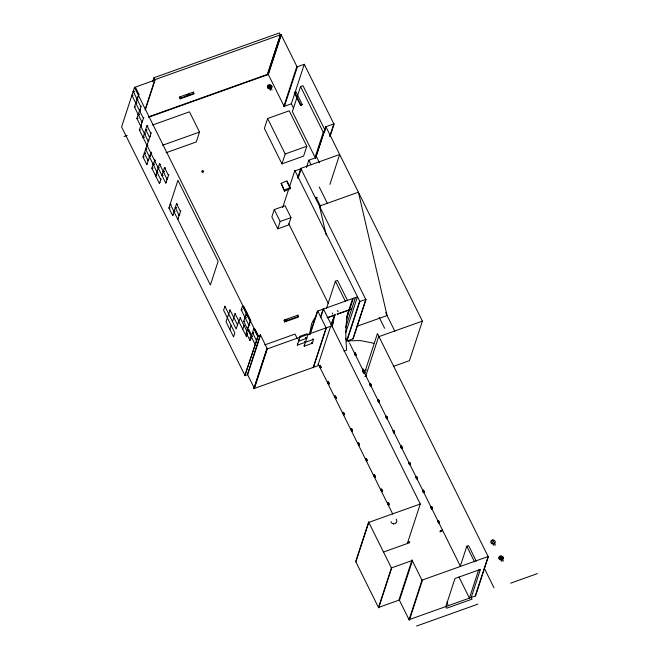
<?xml version="1.0" encoding="UTF-8"?>
<svg xmlns="http://www.w3.org/2000/svg" width="659" height="659" viewBox="0 0 659 659"><rect width="100%" height="100%" fill="white"/><g stroke="black" fill="none" stroke-linecap="round" stroke-linejoin="round"><path stroke-width="0.99" d="M386.388 416.743L386.158 417.748L386.158 416.34L387.327 418.679L387.327 417.328L386.668 416.191L386.396 416.694L386.948 416.562M305.891 337.392L306.756 338.289L298.651 341.181L298.7 340.431M304.178 346.189L308.05 334.335L306.764 333.891L300.01 336.304L297.357 345.135L313.577 339.344L312.284 343.29L304.178 346.189L304.4 344.904M305.521 341.486L305.471 342.235L304.598 341.346M321.024 367.351C319.804 367.541 319.409 363.389 320.842 366.453C321.707 368.958 319.302 366.832 320.068 365.333M327.572 382.352L327.795 383.25L328.256 383.085C329.426 386.298 329.409 380.589 327.712 381.915L327.581 382.319L328.594 382.055M329.146 383.727L328.693 383.892L327.737 381.866M344.377 414.297L343.487 412.32L342.779 413.094L343.009 413.893L343.463 413.728C343.323 415.335 345.135 414.429 343.899 414.536L343.611 414.948L343.817 414.437M355.044 355.069C357.582 356.453 354.344 350.547 355.152 354.196C353.059 349.797 357.672 358.183 354.69 354.361M352.499 430.673L351.618 428.688L350.909 429.47L351.132 430.261L351.593 430.096C351.445 431.703 353.257 430.805 352.021 430.904L351.733 431.324L351.939 430.805M359.435 445.36C359.657 445.797 356.832 440.756 358.661 444.347C360.695 447.7 358.051 440.212 358.661 444.347M367.228 460.353L366.297 458.376L365.638 459.101L365.86 459.949L366.322 459.784C366.182 461.391 367.994 460.484 366.758 460.592L366.47 461.003L366.676 460.493M377.813 400.491C380.317 406.817 377.714 396.356 378.027 401.38M375.358 476.729L374.427 474.744L373.768 475.469L373.991 476.317L374.452 476.152C374.304 477.759 376.116 476.861 374.88 476.959L374.592 477.38L374.798 476.861M387.574 503.237L387.789 504.127L388.25 503.962C389.428 507.183 389.403 501.45 387.706 502.792L387.574 503.196L388.225 502.553M409.791 464.817C411.331 463.59 409.157 460.913 408.959 463.689C408.531 459.768 411.134 467.28 409.017 463.804M416.504 476.49L416.546 477.89L415.977 477.8L416.084 476.638L416.85 479.093L417.32 478.904L416.817 476.754L416.002 476.721M431.719 509.003C433.227 507.043 431.126 505.577 430.813 507.661C430.797 504.176 432.897 511.573 430.945 507.99M439.38 522.645C438.268 519.967 436.777 520.486 439.248 523.081L439.38 522.645L438.919 522.842M309.425 334.698L311.559 324.055A30.742 27.291 18.1 0 1 314.854 318.108L315.834 316.88M332.202 327.169L334.648 315.109L331.131 324.739M335.678 398.036C336.831 399.659 333.52 393.571 335.324 397.328C337.367 400.705 334.698 393.151 335.324 397.328M343.38 412.394L343.463 413.728M343.907 414.503L342.919 412.559M352.038 430.871L351.049 428.935M362.607 369.806C365.292 375.638 361.634 366.783 363.611 369.542C365.539 373.496 361.849 369.394 363.611 369.542M371.248 385.457C370.786 386.899 369.641 381.404 369.781 384.724C370.811 388.497 372.137 382.549 369.806 383.653M366.297 458.376L366.322 459.784M366.766 460.559L365.786 458.59M374.889 476.927L373.917 474.958M386.158 417.748L386.817 418.844L387.508 418.234M381.874 491.112L381.726 491.655L381.899 490.642L381.034 489.159L380.976 490.378L381.52 490.403C383.587 493.731 380.836 486.317 381.52 490.403M393.011 431.068C395.145 436.67 393.324 428.869 393.481 430.871C393.917 429.413 395.392 433.177 394 433.012M400.672 446.505C402.962 452.89 400.903 442.378 400.886 447.436M422.6 490.683C424.874 497.059 422.856 486.581 422.814 491.614M423.589 492.627C425.03 492.734 423.391 488.953 423.07 490.485M297.357 345.135L297.621 343.652M298.651 341.181L298.914 339.698M319.582 365.547L319.64 366.816L320.126 366.709M356.049 354.847L355.596 355.069M364.172 371.215L363.719 371.445M351.502 428.77L351.593 430.096M358.447 443.416L357.994 443.548M378.274 400.285C378.991 398.786 380.243 403.621 378.381 402.089M386.396 416.661L385.952 416.793M387.047 418.391L386.536 418.514M374.427 474.744L374.452 476.152M393.481 430.871L393.687 431.834L393.225 431.999M394.576 432.477L393.58 432.708M401.661 448.449C403.069 448.598 401.553 444.874 401.142 446.308M387.714 502.768L388.25 503.962M410.368 464.282L409.363 464.513M416.982 478.698L417.435 478.533M424.174 492.092L423.169 492.322M432.296 508.468L431.291 508.699M438.26 521.137L437.807 521.269M142.459 121.462L141.924 122.022L134.387 106.84L138.917 94.295L135.779 87.968L134.494 87.392L121.577 126.915L245.016 375.622L258.237 335.53L255.099 329.203L253.806 328.635L249.934 340.489L246.169 332.894L250.7 320.348L247.562 314.022L246.277 313.445L243.69 321.353L254.992 344.13L255.865 342.779M138.11 96.758L138.917 94.295M148.703 140.598L148.168 141.158L136.858 118.381L141.273 105.967M152.674 81.609L153.934 77.746L279.35 32.95L280.297 34.861L267.381 74.385L148.72 116.775M145.12 109.542L154.89 79.657L153.934 77.746M145.301 109.921L155.071 80.036L134.494 87.392L257.933 336.098M166.422 181.966L165.714 183.062L139.337 129.922L143.753 117.508M144.329 137.451L143.102 137.517L146.982 125.663L148.028 126.124M147.476 163.465L146.768 164.561L142.995 156.966L151.282 132.69M146.768 164.561L151.175 152.138M160.071 182.279L159.363 183.375L151.825 168.193L154.947 159.733M179.775 96.931L180.187 98.85L193.705 94.023L193.919 93.364L193.293 92.103L179.775 96.931L180.187 98.85M156.817 175.722L155.59 175.788L159.47 163.926L160.516 164.396M159.363 183.375L161.191 178.869M163.168 175.409L161.941 175.475L164.528 167.567L165.574 168.037M193.079 92.762L193.293 92.103M165.714 183.062L168.836 174.602M173.375 214.488L172.658 215.584L168.893 207.989L177.938 180.319L218.129 261.293L210.378 285.009L170.187 204.035L171.233 204.504M152.575 125.004L189.479 111.824L199.52 132.064L196.291 141.949L166.019 152.764M172.658 215.584L176.538 203.722L177.584 204.191M180.838 210.756L177.716 219.216L178.432 218.121M267.562 74.764L280.487 35.24L281.245 34.968L268.328 74.492L148.605 117.261M267.603 118.529L264.374 128.414L281.953 163.844L303.585 156.117L306.814 146.232L289.227 110.811L267.603 118.529L285.182 153.959L281.953 163.844M294.318 92.878L295.883 91.741L302.16 104.394L301.946 105.053L300.595 105.531L294.318 92.878L295.883 91.741M230.073 309.944L226.037 321.732L233.574 336.914L234.859 332.96L223.558 310.183L225.016 306.303M291.352 103.809L304.269 64.285L296.69 66.996L283.774 106.519L291.352 103.809L293.626 108.397M296.764 98.117L292.357 111.593L315.06 157.344L323.248 132.311L300.537 86.56L302.967 85.695L325.216 130.531M297.39 96.189L300.537 86.56M300.595 105.531L300.809 104.872L294.532 92.219M229.991 329.311L231.177 325.282M232.578 321.403L235.131 313.585M249.934 340.489L251.886 335.843L248.748 329.516L247.454 328.948L249.407 324.302L248.748 324.994L241.21 309.812L242.504 305.858L243.797 306.435L246.936 312.761L245.856 316.056M274.259 209.587L271.846 216.968L277.752 228.854L288.568 224.991L290.973 217.618L285.075 205.723L274.259 209.587L280.166 221.482L277.752 228.854M224.851 306.237L236.153 329.006L238.822 321.015L234.966 313.511M246.482 336.601L238.838 321.584L240.296 317.704M242.8 329.162L244.061 325.299M282.662 207.626L288.963 188.35M289.49 186.901L294.845 170.508L359.863 301.501L346.939 341.024L345.58 338.281M250.7 320.348L248.748 324.994M297.604 178.037L300.759 168.399L339.673 154.494L329.912 184.38M246.375 336.765L247.413 333.602M248.204 331.164L248.748 329.516M298.165 178.251L301.311 168.613L294.639 170.994M306.419 167.485L308.791 160.203L316.798 157.344L319.475 162.74M315.389 158.333L325.793 126.52L422.37 321.114L409.453 360.638L393.275 366.412M315.488 158.522L325.884 126.709L334.228 123.727L330.126 136.256M329.747 136.397L333.841 123.867L304.269 64.285M254.003 388.555L266.92 349.023M284.111 320.678L284.326 320.019L297.843 315.183L298.469 316.452L298.255 317.111L284.737 321.938L284.111 320.678L287.003 319.64M284.737 321.938L284.326 320.019M297.629 315.842L297.843 315.183M299.466 337.952L300.01 336.304M309.821 334.302L317.383 311.163L353.331 298.321L346.395 319.533M310.183 334.171L317.745 311.032L326.279 328.231L313.363 367.755M320.463 317.308L323.297 308.634L420.269 504.003L407.344 543.527M320.636 317.663L323.47 308.972M326.543 308.297L335.398 281.204L337.54 280.437L347.606 300.718M313.19 367.409L326.106 327.885M331.172 325.752L334.648 315.101M320.9 367.722L320.422 367.936L320.538 367.533M346.659 316.888L352.639 298.568L357.442 296.855L345.786 332.523M345.703 327.441L355.473 297.555M328.215 381.685L328.256 383.085M329.03 384.098L328.544 384.312L328.693 383.892M352.853 338.915L365.77 299.392L300.759 168.399M365.671 376.273L378.587 336.749L422.37 321.114M370.325 383.414L369.888 384.98M355.876 561.913L368.793 522.389L420.269 504.003M389.148 504.605C387.113 506.013 389.84 504.341 388.102 503.048M460.155 566.583L466.803 546.27L468.582 545.627L476.3 561.188M480.395 569.417L471.218 597.482L472.05 599.155L446.629 608.232L445.805 606.56L454.974 578.503L480.395 569.417L478.607 570.06L469.439 598.117L458.985 577.07M475.205 596.057L488.121 556.534L377.442 333.545L364.526 373.076L460.567 566.575M335.242 396.001L334.78 396.166M335.629 398.53L336.098 398.341M355.918 355.242L355.465 355.374M358.578 443.013L358.117 443.178M366.626 460.987L367.096 460.789M386.915 418.794L387.385 418.597M381.825 491.606L382.294 491.408M401.265 445.937L400.804 446.102M388.555 505.165L389.024 504.975M417.304 478.928L416.084 478.055M423.193 490.123L422.732 490.288M439.232 523.106L438.013 522.233M396.331 522.603L396.85 520.791L396.224 519.078M138.011 99.402L136.965 98.932L137.682 97.837M136.726 103.356L135.68 102.886L136.388 101.791M140.491 110.943L139.444 110.473L140.153 109.378M139.197 114.897L138.151 114.427L138.868 113.332M141.924 122.022L142.632 120.927M141.339 124.88L140.631 125.976L141.677 126.437M143.102 137.517L143.819 136.421M146.908 129.543L145.688 129.609L149.453 137.204L150.17 136.108M148.168 141.158L148.876 140.062M147.583 144.016L146.875 145.112L147.921 145.573M150.573 156.587L149.346 156.653L150.063 155.557M145.507 152.946L144.288 153.012L148.061 160.607L148.769 159.511M154.165 164.709L153.119 164.248L153.827 163.152M157.929 172.304L156.883 171.834L157.592 170.739M155.59 175.788L156.307 174.693M161.941 175.475L162.658 174.38M159.47 163.926L167.007 179.116L167.715 178.021M176.464 207.61L175.245 207.676L179.009 215.262L179.726 214.167M229.909 309.87L237.553 324.887M246.112 317.902L244.983 317.399L245.692 316.304M253.74 332.515L252.521 332.581L256.285 340.176L257.158 338.825M396.405 522.496L395.12 523.641L393.505 523.905M136.965 98.932L137.509 98.372M139.444 110.473L139.98 109.913M145.441 134.032L144.395 133.563L144.931 133.003M149.453 137.204L149.997 136.644M149.346 156.653L149.881 156.092M148.061 160.607L148.596 160.046M158.712 167.32L158.176 167.88L159.396 167.814M156.883 171.834L157.419 171.274M164.28 171.991L163.234 171.521L163.77 170.961M167.007 179.116L167.543 178.556M174.487 211.069L173.951 211.63L175.17 211.564M179.009 215.262L179.545 214.702M246.277 313.445L246.936 312.761M251.886 335.843L251.227 336.535L252.446 336.469M258.237 335.53L244.662 375.745L247.619 374.691L260.536 335.167L257.578 336.222L253.806 328.635M256.285 340.176L256.944 339.484M320.398 367.953L320.48 367.417M328.528 384.329L328.61 383.793M358.933 445.591L359.015 445.056M402.081 448.351L401.24 448.145M281.187 183.35L286.953 180.863L290.273 187.551L290.322 188.672L284.548 191.159L281.187 183.35L284.548 191.159M284.507 190.039L290.273 187.551M154.89 79.657L280.297 34.861M186.316 95.176L189.215 94.138M180.401 98.191L193.919 93.364M162.625 145.252L199.52 132.064M300.809 104.872L302.16 104.394M323.248 132.311L324.862 131.734M285.182 153.959L306.814 146.232M315.364 198.087L317.267 197.412M280.166 221.482L290.973 217.618M284.952 321.279L298.469 316.452M327.185 317.77L335.546 314.796M337.326 314.154L348.891 310.027C344.954 322.984 345.538 336.79 346.65 350.127L343.973 351.082M351.725 309.022L337.062 314.252M264.737 344.896L295.018 334.08L297.3 338.677M356.692 326.386L387.072 315.537L358.397 192.214L319.475 206.11L326.238 235.189M354.608 353.035L355.069 352.87M319.467 365.91L319.92 365.745M354.484 353.405L354.946 353.24M320.002 365.844L320.463 365.687M355.028 353.339L355.489 353.175M320.389 366.618L320.818 366.396M355.382 354.048L355.844 353.883M362.738 369.402L363.191 369.238M328.512 382.986L328.94 382.764M363.504 370.416L363.966 370.251M362.821 370.737L363.282 370.572M366.42 370.037L362.607 371.396L363.595 373.406L365.506 372.722M363.175 371.445L363.628 371.281M363.595 371.75L364.056 371.585M364.831 376.577L366.733 375.894M334.657 396.529L335.662 396.298M369.683 384.024L370.688 383.793M335.555 397.171L336.016 397.006M370.605 384.724L371.042 384.502M370.243 385.688L370.762 385.639M335.761 398.135L336.222 397.97M370.663 385.993L371.124 385.828M377.945 400.046L378.406 399.881M342.795 412.929L343.314 412.806M343.339 412.863L343.8 412.699M378.365 400.351L378.826 400.186M343.693 413.572L344.155 413.407M378.719 401.059L379.18 400.894M378.925 402.023L379.386 401.858M343.776 414.906L344.237 414.742M378.801 402.394L379.263 402.229M386.067 416.422L386.528 416.257M350.926 429.297L351.436 429.182M351.469 429.231L351.931 429.075M351.815 429.94L352.31 429.841M386.841 417.435L387.303 417.271M351.906 431.274L352.367 431.11M393.143 430.665L393.604 430.5M358.537 443.482L358.998 443.318M393.563 430.97L394.024 430.805M358.891 444.191L359.353 444.026M393.917 431.678L394.37 431.513M359.097 445.154L359.559 444.99M365.654 458.985L366.173 458.862M366.198 458.919L366.659 458.755M401.224 446.407L401.685 446.242M366.577 459.685L367.014 459.463M401.578 447.115L402.031 446.95M401.792 448.136L402.245 447.914M408.926 462.478L409.387 462.313M373.785 475.353L374.296 475.238M408.811 462.84L409.264 462.684M374.328 475.287L374.782 475.123M409.346 462.775L409.807 462.618M374.707 476.053L375.136 475.831M409.7 463.483L410.162 463.326M374.765 477.33L375.226 477.165M380.976 489.233L381.437 489.069M380.853 489.604L381.314 489.439M415.878 477.091L416.34 476.927M381.396 489.538L381.858 489.373M416.422 477.025L416.883 476.861M381.75 490.247L382.236 490.139M416.776 477.734L417.229 477.569M381.956 491.21L382.418 491.046M388.126 503.097L388.588 502.932M423.152 490.584L423.613 490.428M388.505 503.863L388.942 503.641M423.506 491.293L423.968 491.136M430.854 506.656L431.315 506.491M430.739 507.026L431.192 506.862M431.283 506.96L431.736 506.796M431.629 507.669L432.09 507.504M437.93 520.907L438.392 520.742M438.35 521.203L438.812 521.038M438.705 521.912L439.158 521.747M407.682 542.497L409.791 541.747L409.453 542.769L383.522 552.036M510.593 583.182L537.423 573.594M416.579 626.05L477.841 604.163M124.032 136.561L127.179 135.441M267.48 86.799L271.417 85.398M268.131 88.108L272.068 86.708M327.424 317.687L335.134 314.936M498.855 558.008L502.792 556.608M499.506 559.318L503.443 557.918M350.036 340.802L360.415 340.579L371.635 342.779A32.299 28.675 18.1 0 1 373.826 343.463M140.738 106.527L133.2 91.346L134.42 91.271M133.134 95.225L131.907 95.291L143.209 118.068M135.68 102.886L136.899 102.82M134.387 106.84L135.606 106.774M138.151 114.427L139.37 114.361M136.858 118.381L138.085 118.315M139.337 129.922L140.556 129.856M144.395 133.563L145.614 133.497M160.656 179.429L145.581 149.058L146.8 148.992M142.995 156.966L144.222 156.9M153.119 164.248L154.338 164.173M151.825 168.193L153.045 168.127M163.234 171.521L164.453 171.455M168.893 207.989L170.113 207.923M241.21 309.812L242.438 309.738M244.983 317.399L246.202 317.333M243.69 321.353L244.909 321.287M246.169 332.894L247.389 332.828M393.489 523.905L391.833 523.155L390.919 521.673M312.531 338.981L313.577 339.344M305.471 337.845L306.756 338.289M133.2 91.346L134.247 91.807M145.688 129.609L146.735 130.078M145.581 149.058L146.627 149.527M150.639 152.699L151.685 153.168M144.288 153.012L145.334 153.481M154.412 160.294L155.458 160.755M175.245 207.676L176.291 208.145M252.521 332.581L253.567 333.05M311.419 342.4L312.284 343.29M337.466 310.414L338.207 311.88M332.688 314.038L332.293 313.025M385.688 312.761L394.832 331.172M308.791 160.203L311.023 164.701M269.531 84.797L272.035 89.846M319.261 187.049L327.424 203.507M268.131 85.299L270.635 90.341M500.906 556.007L503.41 561.056M492.874 540.001L495.379 545.042M491.474 540.504L493.978 545.545M499.506 556.509L502.01 561.55M379.205 317.374L384.625 328.297M315.99 197.066L320.521 206.209M484.225 568.083L494.019 587.82M287.003 181.983L290.322 188.672M335.398 281.204L345.464 301.484M466.803 546.27L474.521 561.822M348.586 341.173L348.908 341.815M349.525 343.059L362.812 369.831M363.01 370.49L363.331 371.141M288.749 223.772L328.297 303.469M332.177 321.254L333.092 323.099M318.157 363.826L392.715 514.036M242.504 305.858L250.041 321.04M146.982 125.663L150.746 133.25M240.131 317.63L246.828 331.131M249.909 337.334L250.807 339.138M164.528 167.567L168.292 175.162M176.538 203.722L180.302 211.317M448.277 605.629L448.054 605.094M447.766 604.352A28.988 25.734 18.1 0 1 447.156 602.071M348.611 341.164A7.381 6.549 18.1 0 1 349.295 340.975M281.063 34.589L268.139 74.113L284.334 106.742L297.258 67.218L281.063 34.589M260.363 334.821L247.446 374.345L254.423 388.398L267.34 348.875L260.363 334.821M266.771 349.081L253.855 388.604L317.753 365.778L330.67 326.254L266.771 349.081M359.452 301.649L346.535 341.173L353.208 338.784L366.124 299.26L359.452 301.649M368.612 522.027L355.695 561.55L378.686 607.878L391.603 568.355L368.612 522.027M391.405 567.934L378.48 607.466L399.601 599.921L412.526 560.397L391.405 567.934M411.999 560.059L399.082 599.583L409.354 620.276L422.271 580.752L411.999 560.059M421.974 580.159L409.058 619.691L475.526 595.942L488.443 556.418L421.974 580.159M440.327 530.841L439.99 531.862L442.098 531.113L442.436 530.083L440.327 530.841M202.997 170.714L201.646 171.2L202.272 172.46L203.623 171.983L202.997 170.714M499.333 559.194A2.282 2.026 18.1 0 0 503.188 558.832A2.282 2.026 18.1 0 0 500.675 555.949A2.282 2.026 18.1 0 0 499.333 559.194M491.301 543.189A2.282 2.026 18.1 0 0 495.156 542.818A2.282 2.026 18.1 0 0 492.644 539.935A2.282 2.026 18.1 0 0 491.301 543.189M267.958 87.985A2.282 2.026 18.1 0 0 271.813 87.622A2.282 2.026 18.1 0 0 269.3 84.739A2.282 2.026 18.1 0 0 267.958 87.985"/></g></svg>
